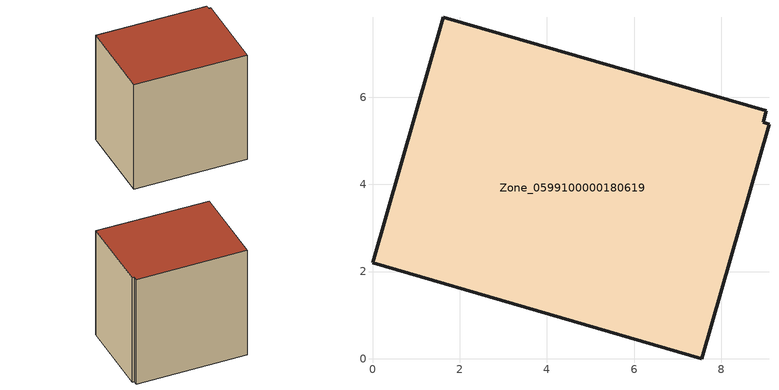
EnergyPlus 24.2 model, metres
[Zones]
Zone_0599100000180619
 floor ground (C_G): 9.03,5.69 8.96,5.42 9.09,5.38 7.55,0 0,2.2 1.62,7.83 z3.07
 wall outside (C_F): 9.03,5.69 1.62,7.83 0,2.2 7.55,0 9.09,5.38 8.96,5.42 9.03,5.69 z3.07:11.22
 roof outside (C_R): 8.96,5.42 9.03,5.69 1.62,7.83 0,2.2 7.55,0 9.09,5.38 z11.22
[BUILDING]
Pand.0599100000180619: North Axis=0; Terrain=City; Loads Convergence Tolerance Value=0.04; Temperature Convergence Tolerance Value=0.4; Solar Distribution=FullExterior; Maximum Number of Warmup Days=25; Minimum Number of Warmup Days=1
[Site:Location]
Rotterdam.The.Hague.AP_ZH_NLD Design_Conditions: Latitude=51.96; Longitude=4.45; Time Zone=1; Elevation=-4.5
[SITE:GROUNDTEMPERATURE:BUILDINGSURFACE]
18, 18, 18, 18, 18, 18, 18, 18, 18, 18, 18, 18
[MATERIAL] Thermal Absorptance=0.9; Solar Absorptance=0.7; Visible Absorptance=0.7
Name | Roughness | Thickness | Conductivity | Density | Specific Heat
G.TC.1946-1964 | MediumSmooth | 0.15 | 1 | 540 | 1210
F.TC.1946-1964 | Rough | 0.3 | 0.857143 | 1920 | 840
R.TC.1946-1964 | MediumRough | 0.2 | 0.235294 | 1500 | 1000
[CONSTRUCTION]
C_G: G.TC.1946-1964
C_F: F.TC.1946-1964
C_R: R.TC.1946-1964
[ZONE]
Zone_0599100000180619: Type=1; Multiplier=1; Ceiling Height=Autocalculate; Volume=Autocalculate; Floor Area=autocalculate; Part of Total Floor Area=Yes
[ZONEINFILTRATION:DESIGNFLOWRATE]
Infil_Zone_0599100000180619: Zone or ZoneList or Space or SpaceList=Zone_0599100000180619; Schedule=AlwaysOn; Design Flow Rate Calculation Method=Flow/Area; Flow Rate per Floor Area=0.003; Constant Term Coefficient=1; Temperature Term Coefficient=0; Velocity Term Coefficient=0; Velocity Squared Term Coefficient=0
[HVACTEMPLATE:ZONE:IDEALLOADSAIRSYSTEM]
Zone_0599100000180619: Maximum Heating Supply Air Temperature=50; Minimum Cooling Supply Air Temperature=13; Maximum Heating Supply Air Humidity Ratio=0.0156; Minimum Cooling Supply Air Humidity Ratio=0.0077; Heating Limit=NoLimit; Cooling Limit=NoLimit; Dehumidification Control Type=ConstantSensibleHeatRatio; Cooling Sensible Heat Ratio=0.7; Dehumidification Setpoint=60; Humidification Control Type=None; Humidification Setpoint=30; Outdoor Air Method=None; Outdoor Air Flow Rate per Person=0.00944; Outdoor Air Flow Rate per Zone Floor Area=0; Outdoor Air Flow Rate per Zone=0; Demand Controlled Ventilation Type=None; Outdoor Air Economizer Type=NoEconomizer; Heat Recovery Type=None; Sensible Heat Recovery Effectiveness=0.7; Latent Heat Recovery Effectiveness=0.65
[ZONECONTROL:THERMOSTAT]
ThermostatControl_Zone_0599100000180619: Zone or ZoneList=Zone_0599100000180619; Control Type Schedule=DualSetpointControlType; Control 1=Thermostat_Zone_0599100000180619; Temperature Difference Between Cutout And Setpoint=0
[THERMOSTATSETPOINT:DUALSETPOINT]
Thermostat_Zone_0599100000180619: Heating Setpoint Temperature Schedule=HeatingSetpoint_Zone_0599100000180619; Cooling Setpoint Temperature Schedule=CoolingSetpoint_Zone_0599100000180619
[SCHEDULE:COMPACT]
HeatingSetpoint_Zone_0599100000180619: Through: 12/31, For: AllDays, Until: 24:00, 21
CoolingSetpoint_Zone_0599100000180619: Through: 12/31, For: AllDays, Until: 24:00, 24
DualSetpointControlType: Through: 12/31, For: AllDays, Until: 24:00, 4
AlwaysOn: Through: 12/31, For: AllDays, Until: 24:00, 1
